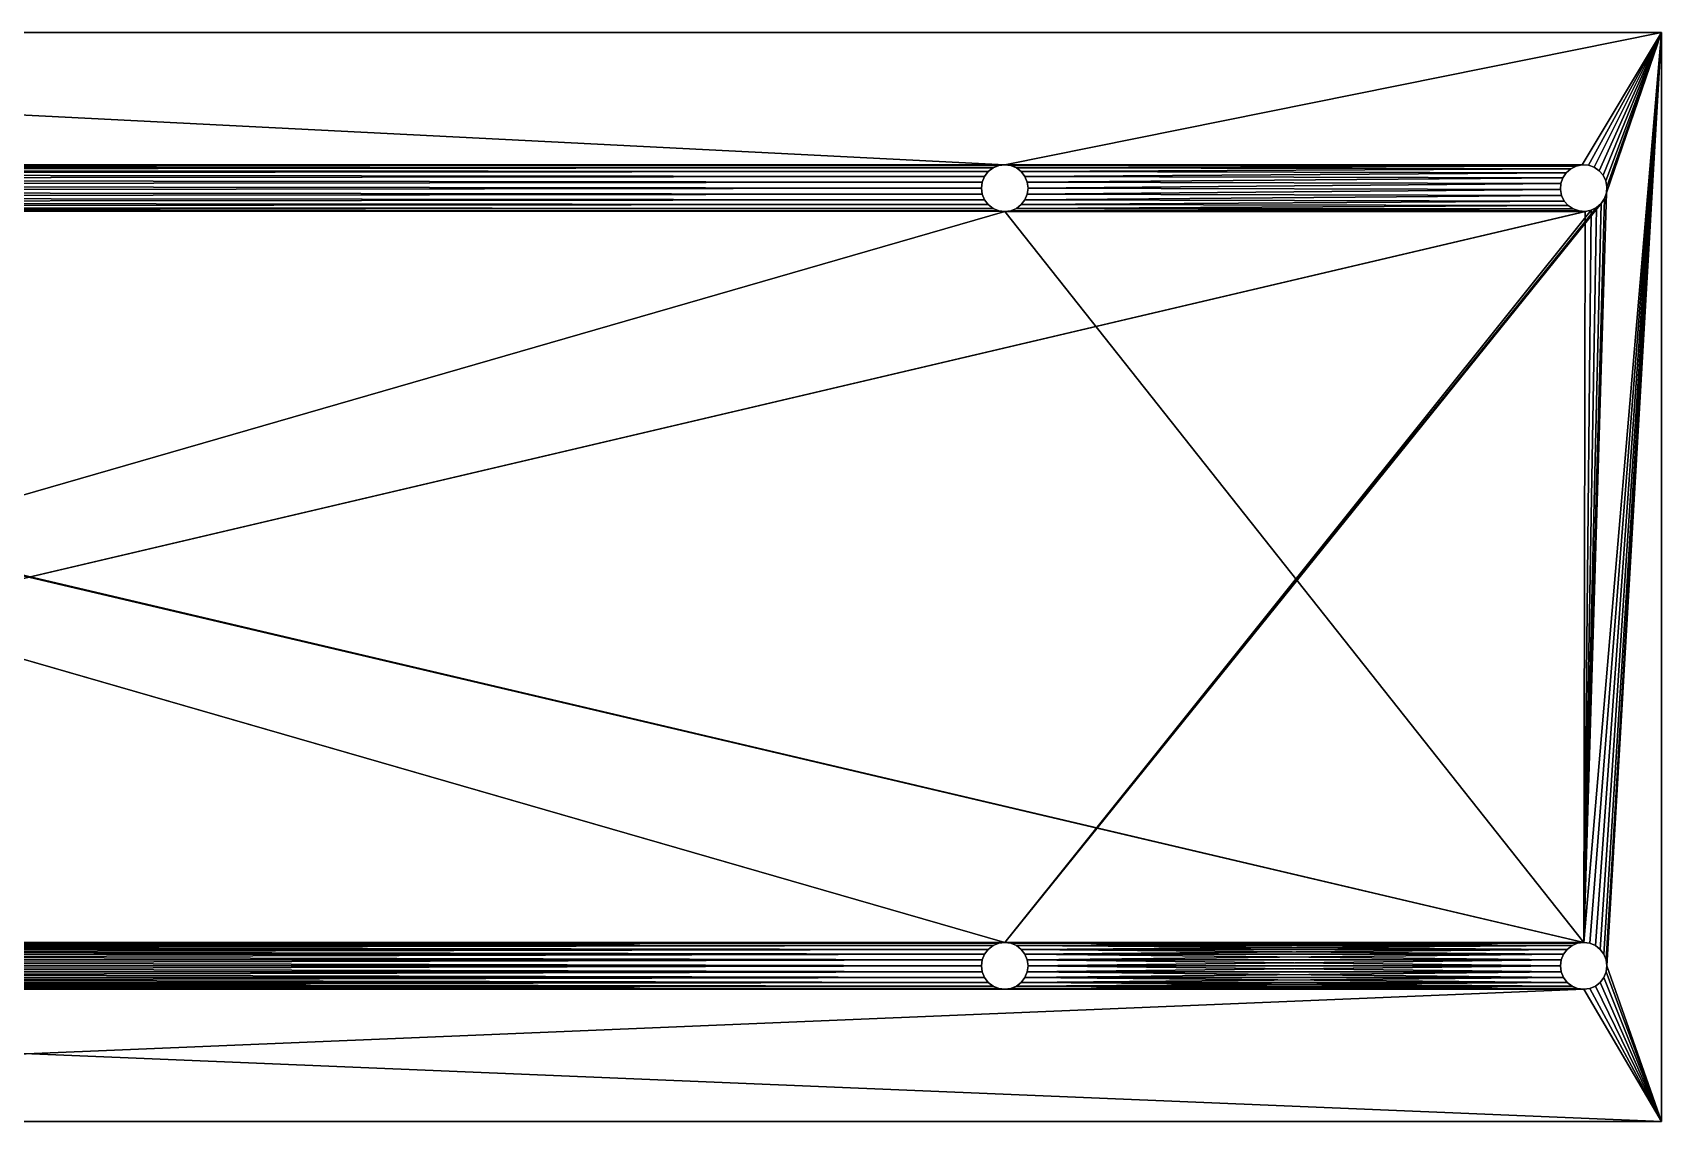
# Model space of a CAD drawing. Header units: metres. Extents: x 0 to 683, y 0 to 667.
# Drawn here: x 316.3 to 421, y 142 to 212 of the extents above; entities that cross this region are included whole.
import ezdxf

# ---------------------------------------------------------------- set-up
doc = ezdxf.new("R2010")
doc.units = ezdxf.units.M

msp = doc.modelspace()

# ---------------------------------------------------------------- meshes
at = {"layer": 'Frame Support'}
mesh = msp.add_polyface(dxfattribs=at)
corners = [(421, 212, 0), (211, 212, -10), (211, 212, 0), (421, 212, -10)]
mesh.append_faces([[corners[k] for k in face] for face in [(0, 1, 2), (1, 0, 3)]], dxfattribs={"vtx0": -1})
mesh = msp.add_polyface(dxfattribs=at)
corners = [(379.16, 200.55, -10), (416.09, 200.5, -10), (378.77, 200.5, -10), (415.7, 200.53, -10), (415.33, 200.66, -10), (379.52, 200.7, -10), (415.01, 200.88, -10), (379.83, 200.94, -10), (414.75, 201.17, -10), (380.07, 201.25, -10), (414.58, 201.52, -10), (380.22, 201.61, -10), (414.5, 201.91, -10), (380.27, 202, -10), (414.53, 202.3, -10), (380.22, 202.39, -10), (414.66, 202.67, -10), (380.07, 202.75, -10), (414.88, 202.99, -10), (379.83, 203.06, -10), (415.17, 203.25, -10), (379.52, 203.3, -10), (415.52, 203.42, -10), (379.16, 203.45, -10), (415.91, 203.5, -10), (378.77, 203.5, -10), (211, 142, -10), (216, 150.5, -10), (421, 142, -10), (215.61, 150.55, -10), (215.25, 150.7, -10), (214.94, 150.94, -10), (214.7, 151.25, -10), (214.55, 151.61, -10), (214.5, 152, -10), (211, 212, -10), (214.55, 152.39, -10), (214.7, 152.75, -10), (214.94, 153.06, -10), (215.25, 153.3, -10), (215.61, 153.45, -10), (216, 153.5, -10), (214.61, 201.43, -10), (214.8, 201.09, -10), (215.08, 200.82, -10), (215.42, 200.62, -10), (378.77, 153.5, -10), (215.79, 200.51, -10), (416, 153.5, -10), (216.19, 200.51, -10), (214.51, 201.81, -10), (214.51, 202.21, -10), (214.62, 202.58, -10), (214.82, 202.92, -10), (215.09, 203.2, -10), (215.43, 203.39, -10), (215.81, 203.49, -10), (417.5, 152, -10), (421, 212, -10), (417.45, 151.61, -10), (417.3, 151.25, -10), (417.06, 150.94, -10), (416.75, 150.7, -10), (416.39, 150.55, -10), (416, 150.5, -10), (378.77, 150.5, -10), (417.45, 152.39, -10), (417.3, 152.75, -10), (417.06, 153.06, -10), (416.75, 153.3, -10), (416.39, 153.45, -10), (417.47, 201.7, -10), (417.34, 201.33, -10), (417.12, 201.01, -10), (416.83, 200.75, -10), (416.48, 200.58, -10), (417.5, 202.09, -10), (417.42, 202.48, -10), (417.25, 202.83, -10), (416.99, 203.12, -10), (416.67, 203.34, -10), (416.3, 203.47, -10), (378.38, 200.55, -10), (216.57, 200.61, -10), (378.02, 200.7, -10), (216.91, 200.8, -10), (377.71, 200.94, -10), (217.18, 201.08, -10), (377.47, 201.25, -10), (217.38, 201.42, -10), (377.32, 201.61, -10), (217.49, 201.79, -10), (377.27, 202, -10), (217.49, 202.19, -10), (377.32, 202.39, -10), (217.39, 202.57, -10), (377.47, 202.75, -10), (217.2, 202.91, -10), (377.71, 203.06, -10), (216.92, 203.18, -10), (378.02, 203.3, -10), (216.58, 203.38, -10), (378.38, 203.45, -10), (216.21, 203.49, -10), (379.16, 150.55, -10), (415.61, 150.55, -10), (379.52, 150.7, -10), (415.25, 150.7, -10), (379.83, 150.94, -10), (414.94, 150.94, -10), (380.07, 151.25, -10), (414.7, 151.25, -10), (380.22, 151.61, -10), (414.55, 151.61, -10), (380.27, 152, -10), (414.5, 152, -10), (380.22, 152.39, -10), (414.55, 152.39, -10), (380.07, 152.75, -10), (414.7, 152.75, -10), (379.83, 153.06, -10), (414.94, 153.06, -10), (379.52, 153.3, -10), (415.25, 153.3, -10), (379.16, 153.45, -10), (415.61, 153.45, -10), (216.39, 150.55, -10), (378.38, 150.55, -10), (216.75, 150.7, -10), (378.02, 150.7, -10), (217.06, 150.94, -10), (377.71, 150.94, -10), (217.3, 151.25, -10), (377.47, 151.25, -10), (217.45, 151.61, -10), (377.32, 151.61, -10), (217.5, 152, -10), (377.27, 152, -10), (217.45, 152.39, -10), (377.32, 152.39, -10), (217.3, 152.75, -10), (377.47, 152.75, -10), (217.06, 153.06, -10), (377.71, 153.06, -10), (216.75, 153.3, -10), (378.02, 153.3, -10), (216.39, 153.45, -10), (378.38, 153.45, -10)]
mesh.append_faces([[corners[k] for k in face] for face in [(0, 1, 2), (1, 0, 3), (3, 0, 4), (4, 5, 6), (6, 7, 8), (8, 9, 10), (10, 11, 12), (12, 13, 14), (14, 15, 16), (16, 17, 18), (18, 19, 20), (20, 21, 22), (22, 23, 24), (26, 27, 28), (27, 26, 29), (29, 26, 30), (30, 26, 31), (31, 26, 32), (32, 26, 33), (33, 26, 34), (34, 35, 36), (36, 35, 37), (37, 35, 38), (38, 35, 39), (39, 35, 40), (40, 35, 41), (42, 35, 50), (50, 35, 51), (51, 35, 52), (52, 35, 53), (53, 35, 54), (54, 35, 55), (55, 35, 56), (28, 57, 58), (57, 28, 59), (59, 28, 60), (60, 28, 61), (61, 28, 62), (62, 28, 63), (63, 28, 64), (71, 48, 72), (72, 48, 73), (73, 48, 74), (74, 48, 75), (75, 48, 1), (58, 25, 35), (82, 83, 84), (84, 85, 86), (86, 87, 88), (88, 89, 90), (90, 91, 92), (92, 93, 94), (94, 95, 96), (96, 97, 98), (98, 99, 100), (100, 101, 102), (102, 103, 25), (104, 64, 65), (64, 104, 105), (105, 106, 107), (107, 108, 109), (109, 110, 111), (111, 112, 113), (113, 114, 115), (115, 116, 117), (117, 118, 119), (119, 120, 121), (121, 122, 123), (123, 124, 125), (125, 46, 48), (126, 65, 27), (65, 126, 127), (127, 128, 129), (129, 130, 131), (131, 132, 133), (133, 134, 135), (135, 136, 137), (137, 138, 139), (139, 140, 141), (141, 142, 143), (143, 144, 145), (145, 146, 147), (147, 41, 46)]], dxfattribs={"vtx0": -1, "vtx1": -1})
mesh.append_faces([[corners[k] for k in face] for face in [(41, 35, 42), (41, 45, 46), (46, 47, 48), (48, 49, 2), (56, 35, 25), (64, 28, 27), (64, 27, 65), (58, 48, 71), (1, 48, 2), (58, 24, 25)]], dxfattribs={"vtx0": -1, "vtx1": -1, "vtx2": -1})
mesh.append_faces([[corners[k] for k in face] for face in [(4, 0, 5), (6, 5, 7), (8, 7, 9), (10, 9, 11), (12, 11, 13), (14, 13, 15), (16, 15, 17), (18, 17, 19), (20, 19, 21), (22, 21, 23), (24, 23, 25), (34, 26, 35), (41, 42, 43), (41, 43, 44), (41, 44, 45), (46, 45, 47), (48, 47, 49), (58, 57, 66), (58, 66, 67), (58, 67, 68), (58, 68, 69), (58, 69, 70), (58, 70, 48), (58, 71, 76), (58, 76, 77), (58, 77, 78), (58, 78, 79), (58, 79, 80), (58, 80, 81), (58, 81, 24), (49, 82, 2), (82, 49, 83), (84, 83, 85), (86, 85, 87), (88, 87, 89), (90, 89, 91), (92, 91, 93), (94, 93, 95), (96, 95, 97), (98, 97, 99), (100, 99, 101), (102, 101, 103), (25, 103, 56), (105, 104, 106), (107, 106, 108), (109, 108, 110), (111, 110, 112), (113, 112, 114), (115, 114, 116), (117, 116, 118), (119, 118, 120), (121, 120, 122), (123, 122, 124), (125, 124, 46), (127, 126, 128), (129, 128, 130), (131, 130, 132), (133, 132, 134), (135, 134, 136), (137, 136, 138), (139, 138, 140), (141, 140, 142), (143, 142, 144), (145, 144, 146), (147, 146, 41)]], dxfattribs={"vtx0": -1, "vtx2": -1})
mesh = msp.add_polyface(dxfattribs=at)
corners = [(378.38, 200.55, 0), (216.19, 200.51, 0), (378.77, 200.5, 0), (216.57, 200.61, 0), (378.02, 200.7, 0), (216.91, 200.8, 0), (377.71, 200.94, 0), (217.18, 201.08, 0), (377.47, 201.25, 0), (217.38, 201.42, 0), (377.32, 201.61, 0), (217.49, 201.79, 0), (377.27, 202, 0), (217.49, 202.19, 0), (377.32, 202.39, 0), (217.39, 202.57, 0), (377.47, 202.75, 0), (217.2, 202.91, 0), (377.71, 203.06, 0), (216.92, 203.18, 0), (378.02, 203.3, 0), (216.58, 203.38, 0), (378.38, 203.45, 0), (216.21, 203.49, 0), (378.77, 203.5, 0), (215.81, 203.49, 0), (421, 142, 0), (416, 150.5, 0), (211, 142, 0), (416.39, 150.55, 0), (416.75, 150.7, 0), (417.06, 150.94, 0), (417.3, 151.25, 0), (417.45, 151.61, 0), (417.5, 152, 0), (421, 212, 0), (417.45, 152.39, 0), (417.3, 152.75, 0), (417.06, 153.06, 0), (416.75, 153.3, 0), (416.39, 153.45, 0), (416, 153.5, 0), (417.47, 201.7, 0), (417.34, 201.33, 0), (417.12, 201.01, 0), (378.77, 153.5, 0), (416.83, 200.75, 0), (416.48, 200.58, 0), (216, 153.5, 0), (416.09, 200.5, 0), (417.5, 202.09, 0), (417.42, 202.48, 0), (417.25, 202.83, 0), (416.99, 203.12, 0), (416.67, 203.34, 0), (416.3, 203.47, 0), (415.91, 203.5, 0), (214.5, 152, 0), (211, 212, 0), (214.55, 151.61, 0), (214.7, 151.25, 0), (214.94, 150.94, 0), (215.25, 150.7, 0), (215.61, 150.55, 0), (216, 150.5, 0), (378.77, 150.5, 0), (214.55, 152.39, 0), (214.7, 152.75, 0), (214.94, 153.06, 0), (215.25, 153.3, 0), (215.61, 153.45, 0), (214.61, 201.43, 0), (214.8, 201.09, 0), (215.08, 200.82, 0), (215.42, 200.62, 0), (215.79, 200.51, 0), (214.51, 201.81, 0), (214.51, 202.21, 0), (214.62, 202.58, 0), (214.82, 202.92, 0), (215.09, 203.2, 0), (215.43, 203.39, 0), (379.16, 200.55, 0), (415.7, 200.53, 0), (415.33, 200.66, 0), (379.52, 200.7, 0), (415.01, 200.88, 0), (379.83, 200.94, 0), (414.75, 201.17, 0), (380.07, 201.25, 0), (414.58, 201.52, 0), (380.22, 201.61, 0), (414.5, 201.91, 0), (380.27, 202, 0), (414.53, 202.3, 0), (380.22, 202.39, 0), (414.66, 202.67, 0), (380.07, 202.75, 0), (414.88, 202.99, 0), (379.83, 203.06, 0), (415.17, 203.25, 0), (379.52, 203.3, 0), (415.52, 203.42, 0), (379.16, 203.45, 0), (378.38, 150.55, 0), (216.39, 150.55, 0), (378.02, 150.7, 0), (216.75, 150.7, 0), (377.71, 150.94, 0), (217.06, 150.94, 0), (377.47, 151.25, 0), (217.3, 151.25, 0), (377.32, 151.61, 0), (217.45, 151.61, 0), (377.27, 152, 0), (217.5, 152, 0), (377.32, 152.39, 0), (217.45, 152.39, 0), (377.47, 152.75, 0), (217.3, 152.75, 0), (377.71, 153.06, 0), (217.06, 153.06, 0), (378.02, 153.3, 0), (216.75, 153.3, 0), (378.38, 153.45, 0), (216.39, 153.45, 0), (415.61, 150.55, 0), (379.16, 150.55, 0), (415.25, 150.7, 0), (379.52, 150.7, 0), (414.94, 150.94, 0), (379.83, 150.94, 0), (414.7, 151.25, 0), (380.07, 151.25, 0), (414.55, 151.61, 0), (380.22, 151.61, 0), (414.5, 152, 0), (380.27, 152, 0), (414.55, 152.39, 0), (380.22, 152.39, 0), (414.7, 152.75, 0), (380.07, 152.75, 0), (414.94, 153.06, 0), (379.83, 153.06, 0), (415.25, 153.3, 0), (379.52, 153.3, 0), (415.61, 153.45, 0), (379.16, 153.45, 0)]
mesh.append_faces([[corners[k] for k in face] for face in [(0, 1, 2), (1, 0, 3), (3, 4, 5), (5, 6, 7), (7, 8, 9), (9, 10, 11), (11, 12, 13), (13, 14, 15), (15, 16, 17), (17, 18, 19), (19, 20, 21), (21, 22, 23), (23, 24, 25), (26, 27, 28), (27, 26, 29), (29, 26, 30), (30, 26, 31), (31, 26, 32), (32, 26, 33), (33, 26, 34), (34, 35, 36), (36, 35, 37), (37, 35, 38), (38, 35, 39), (39, 35, 40), (40, 35, 41), (42, 35, 50), (50, 35, 51), (51, 35, 52), (52, 35, 53), (53, 35, 54), (54, 35, 55), (55, 35, 56), (28, 57, 58), (57, 28, 59), (59, 28, 60), (60, 28, 61), (61, 28, 62), (62, 28, 63), (63, 28, 64), (71, 48, 72), (72, 48, 73), (73, 48, 74), (74, 48, 75), (75, 48, 1), (58, 24, 35), (82, 84, 85), (85, 86, 87), (87, 88, 89), (89, 90, 91), (91, 92, 93), (93, 94, 95), (95, 96, 97), (97, 98, 99), (99, 100, 101), (101, 102, 103), (103, 56, 24), (104, 64, 65), (64, 104, 105), (105, 106, 107), (107, 108, 109), (109, 110, 111), (111, 112, 113), (113, 114, 115), (115, 116, 117), (117, 118, 119), (119, 120, 121), (121, 122, 123), (123, 124, 125), (125, 45, 48), (126, 65, 27), (65, 126, 127), (127, 128, 129), (129, 130, 131), (131, 132, 133), (133, 134, 135), (135, 136, 137), (137, 138, 139), (139, 140, 141), (141, 142, 143), (143, 144, 145), (145, 146, 147), (147, 41, 45)]], dxfattribs={"vtx0": -1, "vtx1": -1})
mesh.append_faces([[corners[k] for k in face] for face in [(41, 35, 42), (41, 44, 45), (45, 47, 48), (48, 49, 2), (56, 35, 24), (64, 28, 27), (64, 27, 65), (58, 48, 71), (1, 48, 2), (58, 25, 24)]], dxfattribs={"vtx0": -1, "vtx1": -1, "vtx2": -1})
mesh.append_faces([[corners[k] for k in face] for face in [(3, 0, 4), (5, 4, 6), (7, 6, 8), (9, 8, 10), (11, 10, 12), (13, 12, 14), (15, 14, 16), (17, 16, 18), (19, 18, 20), (21, 20, 22), (23, 22, 24), (34, 26, 35), (41, 42, 43), (41, 43, 44), (45, 44, 46), (45, 46, 47), (48, 47, 49), (58, 57, 66), (58, 66, 67), (58, 67, 68), (58, 68, 69), (58, 69, 70), (58, 70, 48), (58, 71, 76), (58, 76, 77), (58, 77, 78), (58, 78, 79), (58, 79, 80), (58, 80, 81), (58, 81, 25), (49, 82, 2), (82, 49, 83), (82, 83, 84), (85, 84, 86), (87, 86, 88), (89, 88, 90), (91, 90, 92), (93, 92, 94), (95, 94, 96), (97, 96, 98), (99, 98, 100), (101, 100, 102), (103, 102, 56), (105, 104, 106), (107, 106, 108), (109, 108, 110), (111, 110, 112), (113, 112, 114), (115, 114, 116), (117, 116, 118), (119, 118, 120), (121, 120, 122), (123, 122, 124), (125, 124, 45), (127, 126, 128), (129, 128, 130), (131, 130, 132), (133, 132, 134), (135, 134, 136), (137, 136, 138), (139, 138, 140), (141, 140, 142), (143, 142, 144), (145, 144, 146), (147, 146, 41)]], dxfattribs={"vtx0": -1, "vtx2": -1})
mesh = msp.add_polyface(dxfattribs=at)
corners = [(421, 142, -10), (421, 212, 0), (421, 142, 0), (421, 212, -10)]
mesh.append_faces([[corners[k] for k in face] for face in [(0, 1, 2), (1, 0, 3)]], dxfattribs={"vtx0": -1})
mesh = msp.add_polyface(dxfattribs=at)
corners = [(378.02, 203.3, -10), (377.71, 203.06, 0), (377.71, 203.06, -10), (378.02, 203.3, 0)]
mesh.append_faces([[corners[k] for k in face] for face in [(0, 1, 2), (1, 0, 3)]], dxfattribs={"vtx0": -1})
mesh = msp.add_polyface(dxfattribs=at)
corners = [(378.38, 203.45, -10), (378.02, 203.3, 0), (378.02, 203.3, -10), (378.38, 203.45, 0)]
mesh.append_faces([[corners[k] for k in face] for face in [(0, 1, 2), (1, 0, 3)]], dxfattribs={"vtx0": -1})
mesh = msp.add_polyface(dxfattribs=at)
corners = [(378.77, 203.5, -10), (378.38, 203.45, 0), (378.38, 203.45, -10), (378.77, 203.5, 0)]
mesh.append_faces([[corners[k] for k in face] for face in [(0, 1, 2), (1, 0, 3)]], dxfattribs={"vtx0": -1})
mesh = msp.add_polyface(dxfattribs=at)
corners = [(379.16, 203.45, -10), (378.77, 203.5, 0), (378.77, 203.5, -10), (379.16, 203.45, 0)]
mesh.append_faces([[corners[k] for k in face] for face in [(0, 1, 2), (1, 0, 3)]], dxfattribs={"vtx0": -1})
mesh = msp.add_polyface(dxfattribs=at)
corners = [(379.52, 203.3, -10), (379.16, 203.45, 0), (379.16, 203.45, -10), (379.52, 203.3, 0)]
mesh.append_faces([[corners[k] for k in face] for face in [(0, 1, 2), (1, 0, 3)]], dxfattribs={"vtx0": -1})
mesh = msp.add_polyface(dxfattribs=at)
corners = [(379.83, 203.06, -10), (379.52, 203.3, 0), (379.52, 203.3, -10), (379.83, 203.06, 0)]
mesh.append_faces([[corners[k] for k in face] for face in [(0, 1, 2), (1, 0, 3)]], dxfattribs={"vtx0": -1})
mesh = msp.add_polyface(dxfattribs=at)
corners = [(415.17, 203.25, -10), (414.88, 202.99, 0), (414.88, 202.99, -10), (415.17, 203.25, 0)]
mesh.append_faces([[corners[k] for k in face] for face in [(0, 1, 2), (1, 0, 3)]], dxfattribs={"vtx0": -1})
mesh = msp.add_polyface(dxfattribs=at)
corners = [(415.52, 203.42, -10), (415.17, 203.25, 0), (415.17, 203.25, -10), (415.52, 203.42, 0)]
mesh.append_faces([[corners[k] for k in face] for face in [(0, 1, 2), (1, 0, 3)]], dxfattribs={"vtx0": -1})
mesh = msp.add_polyface(dxfattribs=at)
corners = [(415.91, 203.5, -10), (415.52, 203.42, 0), (415.52, 203.42, -10), (415.91, 203.5, 0)]
mesh.append_faces([[corners[k] for k in face] for face in [(0, 1, 2), (1, 0, 3)]], dxfattribs={"vtx0": -1})
mesh = msp.add_polyface(dxfattribs=at)
corners = [(416.3, 203.47, -10), (415.91, 203.5, 0), (415.91, 203.5, -10), (416.3, 203.47, 0)]
mesh.append_faces([[corners[k] for k in face] for face in [(0, 1, 2), (1, 0, 3)]], dxfattribs={"vtx0": -1})
mesh = msp.add_polyface(dxfattribs=at)
corners = [(416.67, 203.34, -10), (416.3, 203.47, 0), (416.3, 203.47, -10), (416.67, 203.34, 0)]
mesh.append_faces([[corners[k] for k in face] for face in [(0, 1, 2), (1, 0, 3)]], dxfattribs={"vtx0": -1})
mesh = msp.add_polyface(dxfattribs=at)
corners = [(416.99, 203.12, -10), (416.67, 203.34, 0), (416.67, 203.34, -10), (416.99, 203.12, 0)]
mesh.append_faces([[corners[k] for k in face] for face in [(0, 1, 2), (1, 0, 3)]], dxfattribs={"vtx0": -1})
mesh = msp.add_polyface(dxfattribs=at)
corners = [(377.27, 202, -10), (377.32, 202.39, 0), (377.27, 202, 0), (377.32, 202.39, -10)]
mesh.append_faces([[corners[k] for k in face] for face in [(0, 1, 2), (1, 0, 3)]], dxfattribs={"vtx0": -1})
mesh = msp.add_polyface(dxfattribs=at)
corners = [(377.32, 202.39, -10), (377.47, 202.75, 0), (377.32, 202.39, 0), (377.47, 202.75, -10)]
mesh.append_faces([[corners[k] for k in face] for face in [(0, 1, 2), (1, 0, 3)]], dxfattribs={"vtx0": -1})
mesh = msp.add_polyface(dxfattribs=at)
corners = [(377.47, 202.75, -10), (377.71, 203.06, 0), (377.47, 202.75, 0), (377.71, 203.06, -10)]
mesh.append_faces([[corners[k] for k in face] for face in [(0, 1, 2), (1, 0, 3)]], dxfattribs={"vtx0": -1})
mesh = msp.add_polyface(dxfattribs=at)
corners = [(379.83, 203.06, -10), (380.07, 202.75, 0), (379.83, 203.06, 0), (380.07, 202.75, -10)]
mesh.append_faces([[corners[k] for k in face] for face in [(0, 1, 2), (1, 0, 3)]], dxfattribs={"vtx0": -1})
mesh = msp.add_polyface(dxfattribs=at)
corners = [(380.07, 202.75, -10), (380.22, 202.39, 0), (380.07, 202.75, 0), (380.22, 202.39, -10)]
mesh.append_faces([[corners[k] for k in face] for face in [(0, 1, 2), (1, 0, 3)]], dxfattribs={"vtx0": -1})
mesh = msp.add_polyface(dxfattribs=at)
corners = [(380.22, 202.39, -10), (380.27, 202, 0), (380.22, 202.39, 0), (380.27, 202, -10)]
mesh.append_faces([[corners[k] for k in face] for face in [(0, 1, 2), (1, 0, 3)]], dxfattribs={"vtx0": -1})
mesh = msp.add_polyface(dxfattribs=at)
corners = [(414.5, 201.91, -10), (414.53, 202.3, 0), (414.5, 201.91, 0), (414.53, 202.3, -10)]
mesh.append_faces([[corners[k] for k in face] for face in [(0, 1, 2), (1, 0, 3)]], dxfattribs={"vtx0": -1})
mesh = msp.add_polyface(dxfattribs=at)
corners = [(414.53, 202.3, -10), (414.66, 202.67, 0), (414.53, 202.3, 0), (414.66, 202.67, -10)]
mesh.append_faces([[corners[k] for k in face] for face in [(0, 1, 2), (1, 0, 3)]], dxfattribs={"vtx0": -1})
mesh = msp.add_polyface(dxfattribs=at)
corners = [(414.66, 202.67, -10), (414.88, 202.99, 0), (414.66, 202.67, 0), (414.88, 202.99, -10)]
mesh.append_faces([[corners[k] for k in face] for face in [(0, 1, 2), (1, 0, 3)]], dxfattribs={"vtx0": -1})
mesh = msp.add_polyface(dxfattribs=at)
corners = [(416.99, 203.12, -10), (417.25, 202.83, 0), (416.99, 203.12, 0), (417.25, 202.83, -10)]
mesh.append_faces([[corners[k] for k in face] for face in [(0, 1, 2), (1, 0, 3)]], dxfattribs={"vtx0": -1})
mesh = msp.add_polyface(dxfattribs=at)
corners = [(417.25, 202.83, -10), (417.42, 202.48, 0), (417.25, 202.83, 0), (417.42, 202.48, -10)]
mesh.append_faces([[corners[k] for k in face] for face in [(0, 1, 2), (1, 0, 3)]], dxfattribs={"vtx0": -1})
mesh = msp.add_polyface(dxfattribs=at)
corners = [(417.42, 202.48, -10), (417.5, 202.09, 0), (417.42, 202.48, 0), (417.5, 202.09, -10)]
mesh.append_faces([[corners[k] for k in face] for face in [(0, 1, 2), (1, 0, 3)]], dxfattribs={"vtx0": -1})
mesh = msp.add_polyface(dxfattribs=at)
corners = [(377.32, 201.61, -10), (377.27, 202, 0), (377.32, 201.61, 0), (377.27, 202, -10)]
mesh.append_faces([[corners[k] for k in face] for face in [(0, 1, 2), (1, 0, 3)]], dxfattribs={"vtx0": -1})
mesh = msp.add_polyface(dxfattribs=at)
corners = [(377.47, 201.25, -10), (377.32, 201.61, 0), (377.47, 201.25, 0), (377.32, 201.61, -10)]
mesh.append_faces([[corners[k] for k in face] for face in [(0, 1, 2), (1, 0, 3)]], dxfattribs={"vtx0": -1})
mesh = msp.add_polyface(dxfattribs=at)
corners = [(377.71, 200.94, -10), (377.47, 201.25, 0), (377.71, 200.94, 0), (377.47, 201.25, -10)]
mesh.append_faces([[corners[k] for k in face] for face in [(0, 1, 2), (1, 0, 3)]], dxfattribs={"vtx0": -1})
mesh = msp.add_polyface(dxfattribs=at)
corners = [(380.07, 201.25, -10), (379.83, 200.94, 0), (380.07, 201.25, 0), (379.83, 200.94, -10)]
mesh.append_faces([[corners[k] for k in face] for face in [(0, 1, 2), (1, 0, 3)]], dxfattribs={"vtx0": -1})
mesh = msp.add_polyface(dxfattribs=at)
corners = [(380.22, 201.61, -10), (380.07, 201.25, 0), (380.22, 201.61, 0), (380.07, 201.25, -10)]
mesh.append_faces([[corners[k] for k in face] for face in [(0, 1, 2), (1, 0, 3)]], dxfattribs={"vtx0": -1})
mesh = msp.add_polyface(dxfattribs=at)
corners = [(380.27, 202, -10), (380.22, 201.61, 0), (380.27, 202, 0), (380.22, 201.61, -10)]
mesh.append_faces([[corners[k] for k in face] for face in [(0, 1, 2), (1, 0, 3)]], dxfattribs={"vtx0": -1})
mesh = msp.add_polyface(dxfattribs=at)
corners = [(414.58, 201.52, -10), (414.5, 201.91, 0), (414.58, 201.52, 0), (414.5, 201.91, -10)]
mesh.append_faces([[corners[k] for k in face] for face in [(0, 1, 2), (1, 0, 3)]], dxfattribs={"vtx0": -1})
mesh = msp.add_polyface(dxfattribs=at)
corners = [(414.75, 201.17, -10), (414.58, 201.52, 0), (414.75, 201.17, 0), (414.58, 201.52, -10)]
mesh.append_faces([[corners[k] for k in face] for face in [(0, 1, 2), (1, 0, 3)]], dxfattribs={"vtx0": -1})
mesh = msp.add_polyface(dxfattribs=at)
corners = [(415.01, 200.88, -10), (414.75, 201.17, 0), (415.01, 200.88, 0), (414.75, 201.17, -10)]
mesh.append_faces([[corners[k] for k in face] for face in [(0, 1, 2), (1, 0, 3)]], dxfattribs={"vtx0": -1})
mesh = msp.add_polyface(dxfattribs=at)
corners = [(417.34, 201.33, -10), (417.12, 201.01, 0), (417.34, 201.33, 0), (417.12, 201.01, -10)]
mesh.append_faces([[corners[k] for k in face] for face in [(0, 1, 2), (1, 0, 3)]], dxfattribs={"vtx0": -1})
mesh = msp.add_polyface(dxfattribs=at)
corners = [(417.47, 201.7, -10), (417.34, 201.33, 0), (417.47, 201.7, 0), (417.34, 201.33, -10)]
mesh.append_faces([[corners[k] for k in face] for face in [(0, 1, 2), (1, 0, 3)]], dxfattribs={"vtx0": -1})
mesh = msp.add_polyface(dxfattribs=at)
corners = [(417.5, 202.09, -10), (417.47, 201.7, 0), (417.5, 202.09, 0), (417.47, 201.7, -10)]
mesh.append_faces([[corners[k] for k in face] for face in [(0, 1, 2), (1, 0, 3)]], dxfattribs={"vtx0": -1})
mesh = msp.add_polyface(dxfattribs=at)
corners = [(378.02, 200.7, 0), (377.71, 200.94, -10), (377.71, 200.94, 0), (378.02, 200.7, -10)]
mesh.append_faces([[corners[k] for k in face] for face in [(0, 1, 2), (1, 0, 3)]], dxfattribs={"vtx0": -1})
mesh = msp.add_polyface(dxfattribs=at)
corners = [(378.38, 200.55, 0), (378.02, 200.7, -10), (378.02, 200.7, 0), (378.38, 200.55, -10)]
mesh.append_faces([[corners[k] for k in face] for face in [(0, 1, 2), (1, 0, 3)]], dxfattribs={"vtx0": -1})
mesh = msp.add_polyface(dxfattribs=at)
corners = [(378.77, 200.5, 0), (378.38, 200.55, -10), (378.38, 200.55, 0), (378.77, 200.5, -10)]
mesh.append_faces([[corners[k] for k in face] for face in [(0, 1, 2), (1, 0, 3)]], dxfattribs={"vtx0": -1})
mesh = msp.add_polyface(dxfattribs=at)
corners = [(379.16, 200.55, 0), (378.77, 200.5, -10), (378.77, 200.5, 0), (379.16, 200.55, -10)]
mesh.append_faces([[corners[k] for k in face] for face in [(0, 1, 2), (1, 0, 3)]], dxfattribs={"vtx0": -1})
mesh = msp.add_polyface(dxfattribs=at)
corners = [(379.52, 200.7, 0), (379.16, 200.55, -10), (379.16, 200.55, 0), (379.52, 200.7, -10)]
mesh.append_faces([[corners[k] for k in face] for face in [(0, 1, 2), (1, 0, 3)]], dxfattribs={"vtx0": -1})
mesh = msp.add_polyface(dxfattribs=at)
corners = [(379.83, 200.94, 0), (379.52, 200.7, -10), (379.52, 200.7, 0), (379.83, 200.94, -10)]
mesh.append_faces([[corners[k] for k in face] for face in [(0, 1, 2), (1, 0, 3)]], dxfattribs={"vtx0": -1})
mesh = msp.add_polyface(dxfattribs=at)
corners = [(415.33, 200.66, 0), (415.01, 200.88, -10), (415.01, 200.88, 0), (415.33, 200.66, -10)]
mesh.append_faces([[corners[k] for k in face] for face in [(0, 1, 2), (1, 0, 3)]], dxfattribs={"vtx0": -1})
mesh = msp.add_polyface(dxfattribs=at)
corners = [(415.7, 200.53, 0), (415.33, 200.66, -10), (415.33, 200.66, 0), (415.7, 200.53, -10)]
mesh.append_faces([[corners[k] for k in face] for face in [(0, 1, 2), (1, 0, 3)]], dxfattribs={"vtx0": -1})
mesh = msp.add_polyface(dxfattribs=at)
corners = [(416.09, 200.5, 0), (415.7, 200.53, -10), (415.7, 200.53, 0), (416.09, 200.5, -10)]
mesh.append_faces([[corners[k] for k in face] for face in [(0, 1, 2), (1, 0, 3)]], dxfattribs={"vtx0": -1})
mesh = msp.add_polyface(dxfattribs=at)
corners = [(416.48, 200.58, 0), (416.09, 200.5, -10), (416.09, 200.5, 0), (416.48, 200.58, -10)]
mesh.append_faces([[corners[k] for k in face] for face in [(0, 1, 2), (1, 0, 3)]], dxfattribs={"vtx0": -1})
mesh = msp.add_polyface(dxfattribs=at)
corners = [(416.83, 200.75, 0), (416.48, 200.58, -10), (416.48, 200.58, 0), (416.83, 200.75, -10)]
mesh.append_faces([[corners[k] for k in face] for face in [(0, 1, 2), (1, 0, 3)]], dxfattribs={"vtx0": -1})
mesh = msp.add_polyface(dxfattribs=at)
corners = [(417.12, 201.01, 0), (416.83, 200.75, -10), (416.83, 200.75, 0), (417.12, 201.01, -10)]
mesh.append_faces([[corners[k] for k in face] for face in [(0, 1, 2), (1, 0, 3)]], dxfattribs={"vtx0": -1})
mesh = msp.add_polyface(dxfattribs=at)
corners = [(377.47, 152.75, -10), (377.71, 153.06, 0), (377.47, 152.75, 0), (377.71, 153.06, -10)]
mesh.append_faces([[corners[k] for k in face] for face in [(0, 1, 2), (1, 0, 3)]], dxfattribs={"vtx0": -1})
mesh = msp.add_polyface(dxfattribs=at)
corners = [(378.02, 153.3, -10), (377.71, 153.06, 0), (377.71, 153.06, -10), (378.02, 153.3, 0)]
mesh.append_faces([[corners[k] for k in face] for face in [(0, 1, 2), (1, 0, 3)]], dxfattribs={"vtx0": -1})
mesh = msp.add_polyface(dxfattribs=at)
corners = [(378.38, 153.45, -10), (378.02, 153.3, 0), (378.02, 153.3, -10), (378.38, 153.45, 0)]
mesh.append_faces([[corners[k] for k in face] for face in [(0, 1, 2), (1, 0, 3)]], dxfattribs={"vtx0": -1})
mesh = msp.add_polyface(dxfattribs=at)
corners = [(378.77, 153.5, -10), (378.38, 153.45, 0), (378.38, 153.45, -10), (378.77, 153.5, 0)]
mesh.append_faces([[corners[k] for k in face] for face in [(0, 1, 2), (1, 0, 3)]], dxfattribs={"vtx0": -1})
mesh = msp.add_polyface(dxfattribs=at)
corners = [(379.16, 153.45, -10), (378.77, 153.5, 0), (378.77, 153.5, -10), (379.16, 153.45, 0)]
mesh.append_faces([[corners[k] for k in face] for face in [(0, 1, 2), (1, 0, 3)]], dxfattribs={"vtx0": -1})
mesh = msp.add_polyface(dxfattribs=at)
corners = [(379.52, 153.3, -10), (379.16, 153.45, 0), (379.16, 153.45, -10), (379.52, 153.3, 0)]
mesh.append_faces([[corners[k] for k in face] for face in [(0, 1, 2), (1, 0, 3)]], dxfattribs={"vtx0": -1})
mesh = msp.add_polyface(dxfattribs=at)
corners = [(379.83, 153.06, -10), (379.52, 153.3, 0), (379.52, 153.3, -10), (379.83, 153.06, 0)]
mesh.append_faces([[corners[k] for k in face] for face in [(0, 1, 2), (1, 0, 3)]], dxfattribs={"vtx0": -1})
mesh = msp.add_polyface(dxfattribs=at)
corners = [(379.83, 153.06, -10), (380.07, 152.75, 0), (379.83, 153.06, 0), (380.07, 152.75, -10)]
mesh.append_faces([[corners[k] for k in face] for face in [(0, 1, 2), (1, 0, 3)]], dxfattribs={"vtx0": -1})
mesh = msp.add_polyface(dxfattribs=at)
corners = [(414.7, 152.75, -10), (414.94, 153.06, 0), (414.7, 152.75, 0), (414.94, 153.06, -10)]
mesh.append_faces([[corners[k] for k in face] for face in [(0, 1, 2), (1, 0, 3)]], dxfattribs={"vtx0": -1})
mesh = msp.add_polyface(dxfattribs=at)
corners = [(415.25, 153.3, -10), (414.94, 153.06, 0), (414.94, 153.06, -10), (415.25, 153.3, 0)]
mesh.append_faces([[corners[k] for k in face] for face in [(0, 1, 2), (1, 0, 3)]], dxfattribs={"vtx0": -1})
mesh = msp.add_polyface(dxfattribs=at)
corners = [(415.61, 153.45, -10), (415.25, 153.3, 0), (415.25, 153.3, -10), (415.61, 153.45, 0)]
mesh.append_faces([[corners[k] for k in face] for face in [(0, 1, 2), (1, 0, 3)]], dxfattribs={"vtx0": -1})
mesh = msp.add_polyface(dxfattribs=at)
corners = [(416, 153.5, -10), (415.61, 153.45, 0), (415.61, 153.45, -10), (416, 153.5, 0)]
mesh.append_faces([[corners[k] for k in face] for face in [(0, 1, 2), (1, 0, 3)]], dxfattribs={"vtx0": -1})
mesh = msp.add_polyface(dxfattribs=at)
corners = [(416.39, 153.45, -10), (416, 153.5, 0), (416, 153.5, -10), (416.39, 153.45, 0)]
mesh.append_faces([[corners[k] for k in face] for face in [(0, 1, 2), (1, 0, 3)]], dxfattribs={"vtx0": -1})
mesh = msp.add_polyface(dxfattribs=at)
corners = [(416.75, 153.3, -10), (416.39, 153.45, 0), (416.39, 153.45, -10), (416.75, 153.3, 0)]
mesh.append_faces([[corners[k] for k in face] for face in [(0, 1, 2), (1, 0, 3)]], dxfattribs={"vtx0": -1})
mesh = msp.add_polyface(dxfattribs=at)
corners = [(417.06, 153.06, -10), (416.75, 153.3, 0), (416.75, 153.3, -10), (417.06, 153.06, 0)]
mesh.append_faces([[corners[k] for k in face] for face in [(0, 1, 2), (1, 0, 3)]], dxfattribs={"vtx0": -1})
mesh = msp.add_polyface(dxfattribs=at)
corners = [(417.06, 153.06, -10), (417.3, 152.75, 0), (417.06, 153.06, 0), (417.3, 152.75, -10)]
mesh.append_faces([[corners[k] for k in face] for face in [(0, 1, 2), (1, 0, 3)]], dxfattribs={"vtx0": -1})
mesh = msp.add_polyface(dxfattribs=at)
corners = [(377.27, 152, -10), (377.32, 152.39, 0), (377.27, 152, 0), (377.32, 152.39, -10)]
mesh.append_faces([[corners[k] for k in face] for face in [(0, 1, 2), (1, 0, 3)]], dxfattribs={"vtx0": -1})
mesh = msp.add_polyface(dxfattribs=at)
corners = [(377.32, 151.61, -10), (377.27, 152, 0), (377.32, 151.61, 0), (377.27, 152, -10)]
mesh.append_faces([[corners[k] for k in face] for face in [(0, 1, 2), (1, 0, 3)]], dxfattribs={"vtx0": -1})
mesh = msp.add_polyface(dxfattribs=at)
corners = [(377.32, 152.39, -10), (377.47, 152.75, 0), (377.32, 152.39, 0), (377.47, 152.75, -10)]
mesh.append_faces([[corners[k] for k in face] for face in [(0, 1, 2), (1, 0, 3)]], dxfattribs={"vtx0": -1})
mesh = msp.add_polyface(dxfattribs=at)
corners = [(380.07, 152.75, -10), (380.22, 152.39, 0), (380.07, 152.75, 0), (380.22, 152.39, -10)]
mesh.append_faces([[corners[k] for k in face] for face in [(0, 1, 2), (1, 0, 3)]], dxfattribs={"vtx0": -1})
mesh = msp.add_polyface(dxfattribs=at)
corners = [(380.22, 152.39, -10), (380.27, 152, 0), (380.22, 152.39, 0), (380.27, 152, -10)]
mesh.append_faces([[corners[k] for k in face] for face in [(0, 1, 2), (1, 0, 3)]], dxfattribs={"vtx0": -1})
mesh = msp.add_polyface(dxfattribs=at)
corners = [(380.27, 152, -10), (380.22, 151.61, 0), (380.27, 152, 0), (380.22, 151.61, -10)]
mesh.append_faces([[corners[k] for k in face] for face in [(0, 1, 2), (1, 0, 3)]], dxfattribs={"vtx0": -1})
mesh = msp.add_polyface(dxfattribs=at)
corners = [(414.5, 152, -10), (414.55, 152.39, 0), (414.5, 152, 0), (414.55, 152.39, -10)]
mesh.append_faces([[corners[k] for k in face] for face in [(0, 1, 2), (1, 0, 3)]], dxfattribs={"vtx0": -1})
mesh = msp.add_polyface(dxfattribs=at)
corners = [(414.55, 151.61, -10), (414.5, 152, 0), (414.55, 151.61, 0), (414.5, 152, -10)]
mesh.append_faces([[corners[k] for k in face] for face in [(0, 1, 2), (1, 0, 3)]], dxfattribs={"vtx0": -1})
mesh = msp.add_polyface(dxfattribs=at)
corners = [(414.55, 152.39, -10), (414.7, 152.75, 0), (414.55, 152.39, 0), (414.7, 152.75, -10)]
mesh.append_faces([[corners[k] for k in face] for face in [(0, 1, 2), (1, 0, 3)]], dxfattribs={"vtx0": -1})
mesh = msp.add_polyface(dxfattribs=at)
corners = [(417.3, 152.75, -10), (417.45, 152.39, 0), (417.3, 152.75, 0), (417.45, 152.39, -10)]
mesh.append_faces([[corners[k] for k in face] for face in [(0, 1, 2), (1, 0, 3)]], dxfattribs={"vtx0": -1})
mesh = msp.add_polyface(dxfattribs=at)
corners = [(417.45, 152.39, -10), (417.5, 152, 0), (417.45, 152.39, 0), (417.5, 152, -10)]
mesh.append_faces([[corners[k] for k in face] for face in [(0, 1, 2), (1, 0, 3)]], dxfattribs={"vtx0": -1})
mesh = msp.add_polyface(dxfattribs=at)
corners = [(417.5, 152, -10), (417.45, 151.61, 0), (417.5, 152, 0), (417.45, 151.61, -10)]
mesh.append_faces([[corners[k] for k in face] for face in [(0, 1, 2), (1, 0, 3)]], dxfattribs={"vtx0": -1})
mesh = msp.add_polyface(dxfattribs=at)
corners = [(377.47, 151.25, -10), (377.32, 151.61, 0), (377.47, 151.25, 0), (377.32, 151.61, -10)]
mesh.append_faces([[corners[k] for k in face] for face in [(0, 1, 2), (1, 0, 3)]], dxfattribs={"vtx0": -1})
mesh = msp.add_polyface(dxfattribs=at)
corners = [(377.71, 150.94, -10), (377.47, 151.25, 0), (377.71, 150.94, 0), (377.47, 151.25, -10)]
mesh.append_faces([[corners[k] for k in face] for face in [(0, 1, 2), (1, 0, 3)]], dxfattribs={"vtx0": -1})
mesh = msp.add_polyface(dxfattribs=at)
corners = [(378.02, 150.7, 0), (377.71, 150.94, -10), (377.71, 150.94, 0), (378.02, 150.7, -10)]
mesh.append_faces([[corners[k] for k in face] for face in [(0, 1, 2), (1, 0, 3)]], dxfattribs={"vtx0": -1})
mesh = msp.add_polyface(dxfattribs=at)
corners = [(379.83, 150.94, 0), (379.52, 150.7, -10), (379.52, 150.7, 0), (379.83, 150.94, -10)]
mesh.append_faces([[corners[k] for k in face] for face in [(0, 1, 2), (1, 0, 3)]], dxfattribs={"vtx0": -1})
mesh = msp.add_polyface(dxfattribs=at)
corners = [(380.07, 151.25, -10), (379.83, 150.94, 0), (380.07, 151.25, 0), (379.83, 150.94, -10)]
mesh.append_faces([[corners[k] for k in face] for face in [(0, 1, 2), (1, 0, 3)]], dxfattribs={"vtx0": -1})
mesh = msp.add_polyface(dxfattribs=at)
corners = [(380.22, 151.61, -10), (380.07, 151.25, 0), (380.22, 151.61, 0), (380.07, 151.25, -10)]
mesh.append_faces([[corners[k] for k in face] for face in [(0, 1, 2), (1, 0, 3)]], dxfattribs={"vtx0": -1})
mesh = msp.add_polyface(dxfattribs=at)
corners = [(414.7, 151.25, -10), (414.55, 151.61, 0), (414.7, 151.25, 0), (414.55, 151.61, -10)]
mesh.append_faces([[corners[k] for k in face] for face in [(0, 1, 2), (1, 0, 3)]], dxfattribs={"vtx0": -1})
mesh = msp.add_polyface(dxfattribs=at)
corners = [(414.94, 150.94, -10), (414.7, 151.25, 0), (414.94, 150.94, 0), (414.7, 151.25, -10)]
mesh.append_faces([[corners[k] for k in face] for face in [(0, 1, 2), (1, 0, 3)]], dxfattribs={"vtx0": -1})
mesh = msp.add_polyface(dxfattribs=at)
corners = [(415.25, 150.7, 0), (414.94, 150.94, -10), (414.94, 150.94, 0), (415.25, 150.7, -10)]
mesh.append_faces([[corners[k] for k in face] for face in [(0, 1, 2), (1, 0, 3)]], dxfattribs={"vtx0": -1})
mesh = msp.add_polyface(dxfattribs=at)
corners = [(417.06, 150.94, 0), (416.75, 150.7, -10), (416.75, 150.7, 0), (417.06, 150.94, -10)]
mesh.append_faces([[corners[k] for k in face] for face in [(0, 1, 2), (1, 0, 3)]], dxfattribs={"vtx0": -1})
mesh = msp.add_polyface(dxfattribs=at)
corners = [(417.3, 151.25, -10), (417.06, 150.94, 0), (417.3, 151.25, 0), (417.06, 150.94, -10)]
mesh.append_faces([[corners[k] for k in face] for face in [(0, 1, 2), (1, 0, 3)]], dxfattribs={"vtx0": -1})
mesh = msp.add_polyface(dxfattribs=at)
corners = [(417.45, 151.61, -10), (417.3, 151.25, 0), (417.45, 151.61, 0), (417.3, 151.25, -10)]
mesh.append_faces([[corners[k] for k in face] for face in [(0, 1, 2), (1, 0, 3)]], dxfattribs={"vtx0": -1})
mesh = msp.add_polyface(dxfattribs=at)
corners = [(378.38, 150.55, 0), (378.02, 150.7, -10), (378.02, 150.7, 0), (378.38, 150.55, -10)]
mesh.append_faces([[corners[k] for k in face] for face in [(0, 1, 2), (1, 0, 3)]], dxfattribs={"vtx0": -1})
mesh = msp.add_polyface(dxfattribs=at)
corners = [(378.77, 150.5, 0), (378.38, 150.55, -10), (378.38, 150.55, 0), (378.77, 150.5, -10)]
mesh.append_faces([[corners[k] for k in face] for face in [(0, 1, 2), (1, 0, 3)]], dxfattribs={"vtx0": -1})
mesh = msp.add_polyface(dxfattribs=at)
corners = [(379.16, 150.55, 0), (378.77, 150.5, -10), (378.77, 150.5, 0), (379.16, 150.55, -10)]
mesh.append_faces([[corners[k] for k in face] for face in [(0, 1, 2), (1, 0, 3)]], dxfattribs={"vtx0": -1})
mesh = msp.add_polyface(dxfattribs=at)
corners = [(379.52, 150.7, 0), (379.16, 150.55, -10), (379.16, 150.55, 0), (379.52, 150.7, -10)]
mesh.append_faces([[corners[k] for k in face] for face in [(0, 1, 2), (1, 0, 3)]], dxfattribs={"vtx0": -1})
mesh = msp.add_polyface(dxfattribs=at)
corners = [(415.61, 150.55, 0), (415.25, 150.7, -10), (415.25, 150.7, 0), (415.61, 150.55, -10)]
mesh.append_faces([[corners[k] for k in face] for face in [(0, 1, 2), (1, 0, 3)]], dxfattribs={"vtx0": -1})
mesh = msp.add_polyface(dxfattribs=at)
corners = [(416, 150.5, 0), (415.61, 150.55, -10), (415.61, 150.55, 0), (416, 150.5, -10)]
mesh.append_faces([[corners[k] for k in face] for face in [(0, 1, 2), (1, 0, 3)]], dxfattribs={"vtx0": -1})
mesh = msp.add_polyface(dxfattribs=at)
corners = [(416.39, 150.55, 0), (416, 150.5, -10), (416, 150.5, 0), (416.39, 150.55, -10)]
mesh.append_faces([[corners[k] for k in face] for face in [(0, 1, 2), (1, 0, 3)]], dxfattribs={"vtx0": -1})
mesh = msp.add_polyface(dxfattribs=at)
corners = [(416.75, 150.7, 0), (416.39, 150.55, -10), (416.39, 150.55, 0), (416.75, 150.7, -10)]
mesh.append_faces([[corners[k] for k in face] for face in [(0, 1, 2), (1, 0, 3)]], dxfattribs={"vtx0": -1})
mesh = msp.add_polyface(dxfattribs=at)
corners = [(421, 142, -10), (211, 142, 0), (211, 142, -10), (421, 142, 0)]
mesh.append_faces([[corners[k] for k in face] for face in [(0, 1, 2), (1, 0, 3)]], dxfattribs={"vtx0": -1})

doc.saveas('drawing.dxf')
